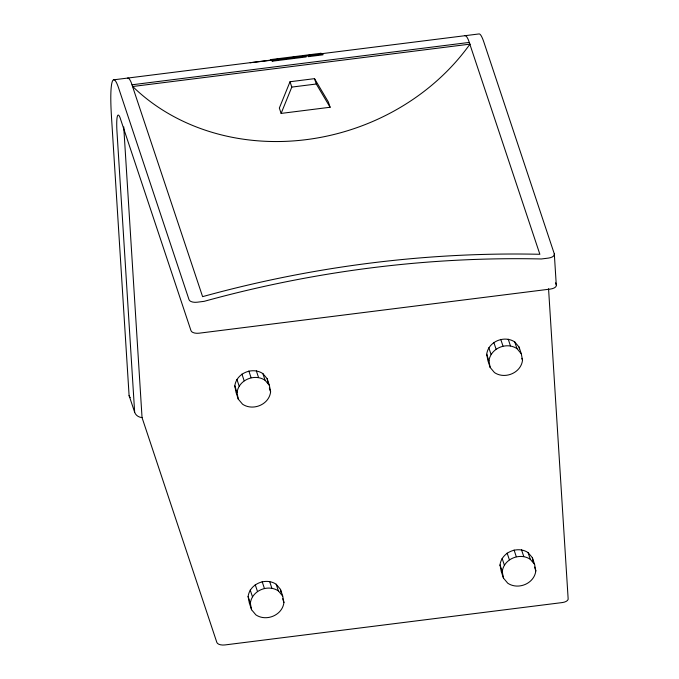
<?xml version="1.0" encoding="UTF-8"?>
<svg xmlns="http://www.w3.org/2000/svg" width="679" height="679" viewBox="0 0 679 679"><rect width="100%" height="100%" fill="white"/><g stroke="black" fill="none" stroke-linecap="round" stroke-linejoin="round"><path stroke-width="1.02" d="M234.815 385.927C236.317 373.204 252.444 366.567 262.866 373.594L267.17 378.712L269.393 385.4L270.615 391.885C269.113 404.608 252.978 411.245 242.564 404.217L238.261 399.099L236.029 392.403L234.815 385.927L237.039 392.623L238.261 399.099M237.039 392.623C238.541 379.892 254.676 373.255 265.09 380.282L269.393 385.4M248.124 596.578C249.626 583.855 265.752 577.209 276.175 584.237L280.478 589.364L282.702 596.052L283.924 602.528C282.422 615.25 266.287 621.896 255.873 614.868L251.569 609.742L249.337 603.054L248.124 596.578L250.347 603.266L251.569 609.742M250.347 603.266C251.85 590.543 267.984 583.906 278.398 590.934L282.702 596.052M486.716 354.285C488.218 341.562 504.353 334.925 514.767 341.953L519.07 347.071L521.294 353.767L522.516 360.243C521.014 372.966 504.887 379.603 494.465 372.576L490.162 367.458L487.938 360.761L486.716 354.285L488.939 360.982L490.162 367.458M488.939 360.982C490.442 348.259 506.576 341.613 516.991 348.641L521.294 353.767M500.024 564.936C501.526 552.214 517.661 545.568 528.075 552.596L532.378 557.722L534.602 564.41L535.824 570.886C534.322 583.617 518.196 590.255 507.773 583.227L503.47 578.109L501.246 571.412L500.024 564.936L502.248 571.625L503.47 578.109M502.248 571.625C503.75 558.902 519.885 552.265 530.299 559.292L534.602 564.41M290.026 81.735L279.341 108.054L281.123 113.41L330.104 107.257L328.322 101.901L314.513 78.654L290.026 81.735L291.8 87.09L281.123 113.41M306.204 56.934L272.729 61.135L270.785 60.448L270.683 59.599L320.895 53.293L322.839 53.989L322.941 54.829L308.291 56.671M113.656 79.825L272.644 59.862M275.801 59.463L277.898 59.2M292.607 57.35L294.711 57.087M297.86 56.688L299.965 56.425M303.114 56.034L305.219 55.771M308.368 55.372L310.473 55.109M313.622 54.71L315.727 54.447M319.928 53.921L478.916 33.95A70.964 7.876 82.8 0 1 483.957 42.378L554.31 253.87L556.271 284.841A7.096 3.437 -3.6 0 1 550.38 289.067L199.117 333.194A7.096 3.437 -3.6 0 1 191.011 330.724L119.954 117.391A35.401 3.93 82.8 0 0 116.856 129.63L134.663 412.28A9.582 8.309 -18.4 0 0 142.047 417.602L216.856 642.47A7.096 3.437 -3.6 0 0 224.961 644.94L562.237 602.57A7.096 3.437 -3.6 0 0 568.119 598.352L548.556 288.719M270.683 59.599L272.627 60.295L322.839 53.989M132.057 84.782L469.325 42.412M291.8 87.09L316.295 84.009L330.104 107.257M250.186 62.765L271.023 60.295M555.6 282.837L556.271 284.841M521.879 358.325L522.516 360.243M514.767 341.953L516.991 348.641M508.231 339.203L510.455 345.891M500.754 339.364L502.986 346.052M493.828 342.411L496.052 349.099M488.821 347.733L491.044 354.43M534.551 567.067L535.824 570.886M528.075 552.596L530.299 559.292M521.54 549.846L523.764 556.542M514.062 550.007L516.295 556.704M507.137 553.054L509.36 559.751M502.129 558.384L504.353 565.081M314.513 78.654L316.295 84.009M269.342 388.057L270.615 391.885M262.866 373.594L265.09 380.282M256.331 370.836L258.555 377.532M248.853 371.006L251.077 377.694M241.928 374.053L244.151 380.741M236.912 379.374L239.144 386.071M282.651 598.708L283.924 602.528M276.175 584.237L278.398 590.934M269.631 581.487L271.863 588.184M262.162 581.648L264.386 588.345M255.236 584.695L257.46 591.392M250.22 590.026L252.452 596.714M554.31 253.87A7.096 3.437 -3.6 0 1 548.428 258.088L541.426 258.971A1037.47 900.278 -18.4 0 0 204.158 301.332L197.165 302.214A7.096 3.437 -3.6 0 1 189.051 299.745L118.698 88.262A70.964 7.876 82.8 0 0 111.483 116.754L129.095 395.551L134.663 412.28M519.07 347.071L519.418 348.921M532.378 557.722L533.074 561.423M267.17 378.712L268.044 383.338M280.478 589.364L280.996 592.139M320.895 53.293L320.997 54.142M272.627 60.295L272.729 61.135M142.047 417.602L123.85 128.747A35.401 3.93 82.8 0 1 123.782 126.931M130.173 397.571A9.582 8.309 -18.4 0 1 129.095 395.551M127.652 78.068A70.964 7.876 82.8 0 1 131.276 82.668L202.597 296.647A1037.47 900.278 -18.4 0 1 539.873 254.286L468.544 40.299A70.964 7.876 82.8 0 0 464.92 35.707M469.961 44.135L132.694 86.505A214.301 185.97 -18.4 0 0 469.961 44.135"/></g></svg>
